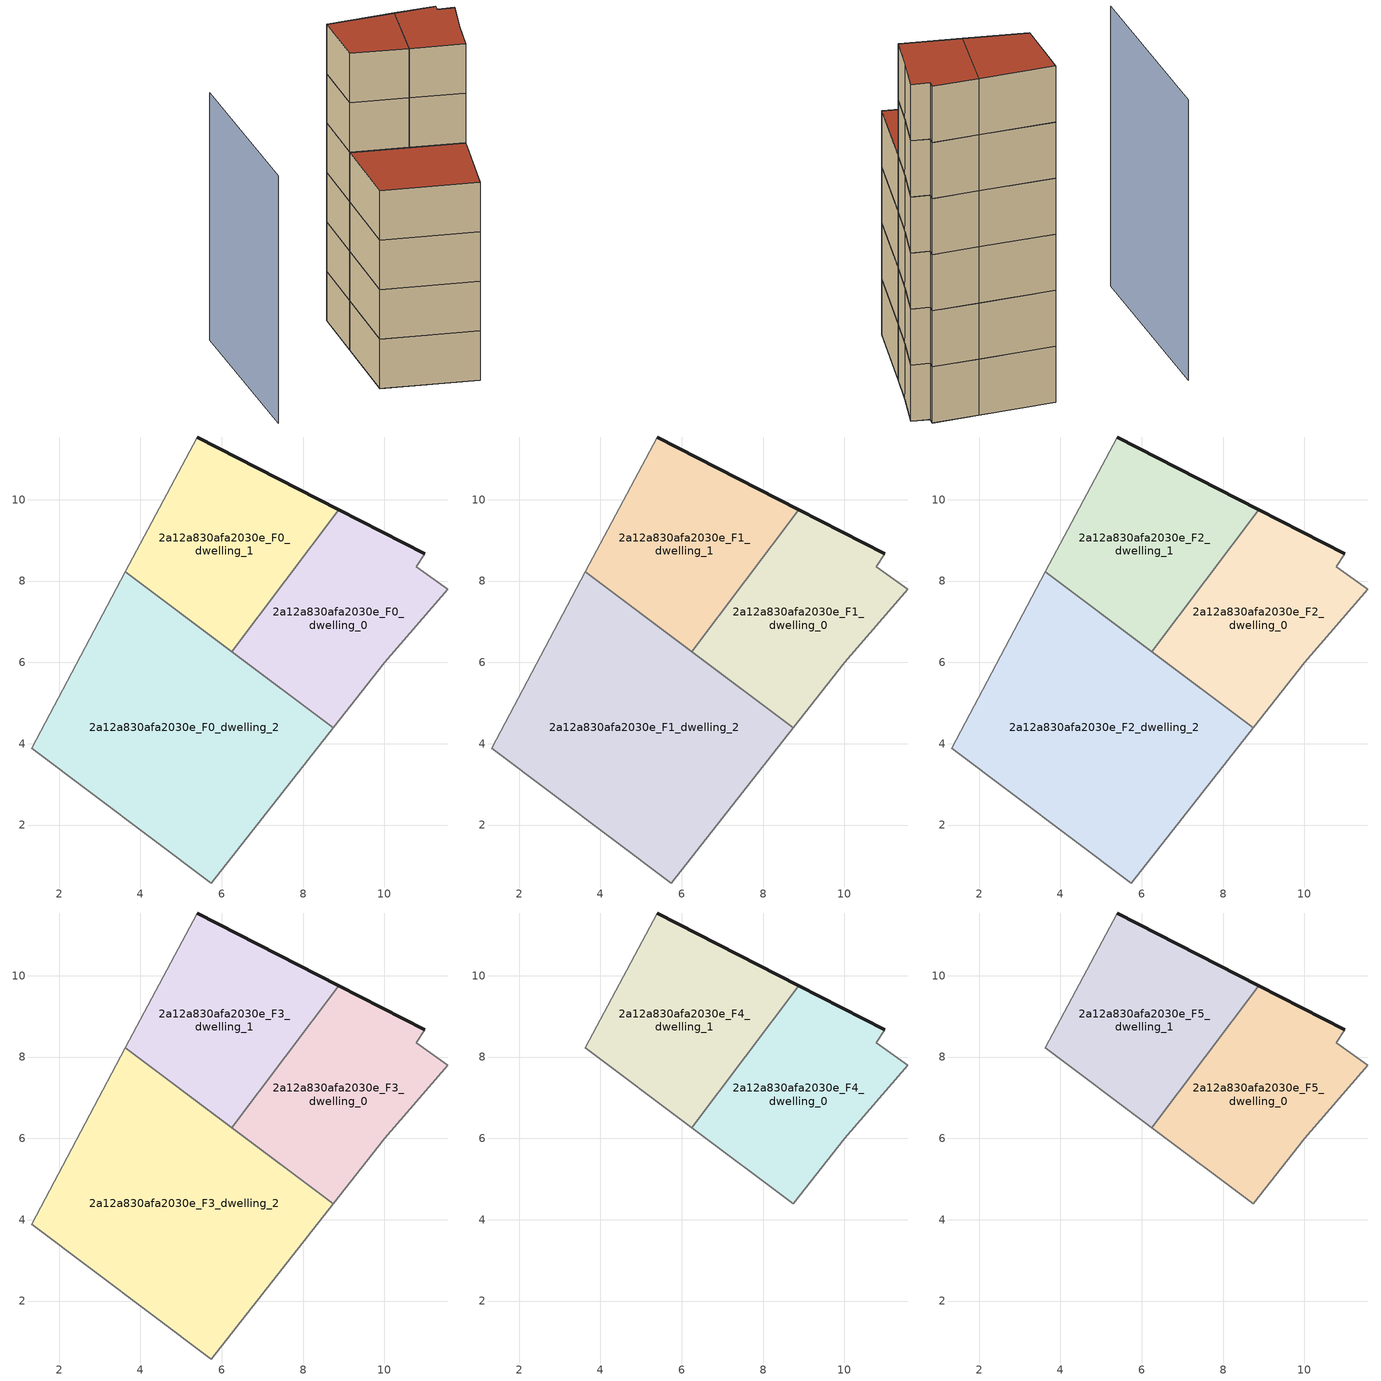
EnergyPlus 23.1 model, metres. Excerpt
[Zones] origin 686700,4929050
2a12a830afa2030e_F0_dwelling_0
 floor ground (EU_floor_Construction): 10.02,6.01 11.56,7.8 10.78,8.35 10.99,8.67 8.87,9.76 6.25,6.27 8.75,4.39 z0
 wall outside (EU_wall_Construction): 8.87,9.76 10.99,8.67 z0:3
 wall adiabatic (EU_wall_Construction): 10.99,8.67 10.78,8.35 11.56,7.8 10.02,6.01 8.75,4.39 6.25,6.27 z0:3
 wall to 2a12a830afa2030e_F0_dwelling_1 (EU_wall_Construction): 6.25,6.27 8.87,9.76 z0:3
2a12a830afa2030e_F0_dwelling_1
 floor ground (EU_floor_Construction): 6.25,6.27 8.87,9.76 5.39,11.54 3.63,8.23 z0
 wall outside (EU_wall_Construction): 5.39,11.54 8.87,9.76 z0:3
 wall adiabatic (EU_wall_Construction): 6.25,6.27 3.63,8.23 5.39,11.54 z0:3
2a12a830afa2030e_F0_dwelling_2
 floor ground (EU_floor_Construction): 5.74,0.57 8.75,4.39 3.63,8.23 1.32,3.89 z0
 wall adiabatic (EU_wall_Construction): 1.32,3.89 3.63,8.23 8.75,4.39 5.74,0.57 1.32,3.89 z0:3
2a12a830afa2030e_F1_dwelling_0
 floor to 2a12a830afa2030e_F0_dwelling_0 (EU_floor_Construction): 10.02,6.01 11.56,7.8 10.78,8.35 10.99,8.67 8.87,9.76 6.25,6.27 8.75,4.39 z3
 wall outside (EU_wall_Construction): 8.87,9.76 10.99,8.67 z3:6
 wall adiabatic (EU_wall_Construction): 10.99,8.67 10.78,8.35 11.56,7.8 10.02,6.01 8.75,4.39 6.25,6.27 z3:6
 wall to 2a12a830afa2030e_F1_dwelling_1 (EU_wall_Construction): 6.25,6.27 8.87,9.76 z3:6
2a12a830afa2030e_F1_dwelling_1
 floor to 2a12a830afa2030e_F0_dwelling_1 (EU_floor_Construction): 6.25,6.27 8.87,9.76 5.39,11.54 3.63,8.23 z3
 wall outside (EU_wall_Construction): 5.39,11.54 8.87,9.76 z3:6
 wall adiabatic (EU_wall_Construction): 6.25,6.27 3.63,8.23 5.39,11.54 z3:6
2a12a830afa2030e_F1_dwelling_2
 floor to 2a12a830afa2030e_F0_dwelling_2 (EU_floor_Construction): 5.74,0.57 8.75,4.39 3.63,8.23 1.32,3.89 z3
 wall adiabatic (EU_wall_Construction): 1.32,3.89 3.63,8.23 8.75,4.39 5.74,0.57 1.32,3.89 z3:6
2a12a830afa2030e_F2_dwelling_0
 floor to 2a12a830afa2030e_F1_dwelling_0 (EU_floor_Construction): 10.02,6.01 11.56,7.8 10.78,8.35 10.99,8.67 8.87,9.76 6.25,6.27 8.75,4.39 z6
 wall outside (EU_wall_Construction): 8.87,9.76 10.99,8.67 z6:9
 wall adiabatic (EU_wall_Construction): 10.99,8.67 10.78,8.35 11.56,7.8 10.02,6.01 8.75,4.39 6.25,6.27 z6:9
 wall to 2a12a830afa2030e_F2_dwelling_1 (EU_wall_Construction): 6.25,6.27 8.87,9.76 z6:9
2a12a830afa2030e_F2_dwelling_1
 floor to 2a12a830afa2030e_F1_dwelling_1 (EU_floor_Construction): 6.25,6.27 8.87,9.76 5.39,11.54 3.63,8.23 z6
 wall outside (EU_wall_Construction): 5.39,11.54 8.87,9.76 z6:9
 wall adiabatic (EU_wall_Construction): 6.25,6.27 3.63,8.23 5.39,11.54 z6:9
2a12a830afa2030e_F2_dwelling_2
 floor to 2a12a830afa2030e_F1_dwelling_2 (EU_floor_Construction): 5.74,0.57 8.75,4.39 3.63,8.23 1.32,3.89 z6
 wall adiabatic (EU_wall_Construction): 1.32,3.89 3.63,8.23 8.75,4.39 5.74,0.57 1.32,3.89 z6:9
2a12a830afa2030e_F3_dwelling_0
 floor to 2a12a830afa2030e_F2_dwelling_0 (EU_floor_Construction): 10.02,6.01 11.56,7.8 10.78,8.35 10.99,8.67 8.87,9.76 6.25,6.27 8.75,4.39 z9
 wall outside (EU_wall_Construction): 8.87,9.76 10.99,8.67 z9:12
 wall adiabatic (EU_wall_Construction): 10.99,8.67 10.78,8.35 11.56,7.8 10.02,6.01 8.75,4.39 6.25,6.27 z9:12
 wall to 2a12a830afa2030e_F3_dwelling_1 (EU_wall_Construction): 6.25,6.27 8.87,9.76 z9:12
2a12a830afa2030e_F3_dwelling_1
 floor to 2a12a830afa2030e_F2_dwelling_1 (EU_floor_Construction): 6.25,6.27 8.87,9.76 5.39,11.54 3.63,8.23 z9
 wall outside (EU_wall_Construction): 5.39,11.54 8.87,9.76 z9:12
 wall adiabatic (EU_wall_Construction): 6.25,6.27 3.63,8.23 5.39,11.54 z9:12
2a12a830afa2030e_F3_dwelling_2
 floor to 2a12a830afa2030e_F2_dwelling_2 (EU_floor_Construction): 5.74,0.57 8.75,4.39 3.63,8.23 1.32,3.89 z9
 wall adiabatic (EU_wall_Construction): 1.32,3.89 3.63,8.23 8.75,4.39 5.74,0.57 1.32,3.89 z9:12
 roof outside (EU_roof_Construction): 8.75,4.39 5.74,0.57 1.32,3.89 3.63,8.23 z12
2a12a830afa2030e_F4_dwelling_0
 floor to 2a12a830afa2030e_F3_dwelling_0 (EU_floor_Construction): 10.02,6.01 11.56,7.8 10.78,8.35 10.99,8.67 8.87,9.76 6.25,6.27 8.75,4.39 z12
 wall outside (EU_wall_Construction): 8.87,9.76 10.99,8.67 z12:15
 wall adiabatic (EU_wall_Construction): 10.99,8.67 10.78,8.35 11.56,7.8 10.02,6.01 8.75,4.39 6.25,6.27 z12:15
 wall to 2a12a830afa2030e_F4_dwelling_1 (EU_wall_Construction): 6.25,6.27 8.87,9.76 z12:15
2a12a830afa2030e_F4_dwelling_1
 floor to 2a12a830afa2030e_F3_dwelling_1 (EU_floor_Construction): 6.25,6.27 8.87,9.76 5.39,11.54 3.63,8.23 z12
 wall outside (EU_wall_Construction): 5.39,11.54 8.87,9.76 z12:15
 wall adiabatic (EU_wall_Construction): 6.25,6.27 3.63,8.23 5.39,11.54 z12:15
2a12a830afa2030e_F5_dwelling_0
 floor to 2a12a830afa2030e_F4_dwelling_0 (EU_floor_Construction): 10.02,6.01 11.56,7.8 10.78,8.35 10.99,8.67 8.87,9.76 6.25,6.27 8.75,4.39 z15
 wall outside (EU_wall_Construction): 8.87,9.76 10.99,8.67 z15:18
 wall adiabatic (EU_wall_Construction): 10.99,8.67 10.78,8.35 11.56,7.8 10.02,6.01 8.75,4.39 6.25,6.27 z15:18
 wall to 2a12a830afa2030e_F5_dwelling_1 (EU_wall_Construction): 6.25,6.27 8.87,9.76 z15:18
 roof outside (EU_roof_Construction): 10.99,8.67 10.78,8.35 11.56,7.8 10.02,6.01 8.75,4.39 6.25,6.27 8.87,9.76 z18
2a12a830afa2030e_F5_dwelling_1
 floor to 2a12a830afa2030e_F4_dwelling_1 (EU_floor_Construction): 6.25,6.27 8.87,9.76 5.39,11.54 3.63,8.23 z15
 wall outside (EU_wall_Construction): 5.39,11.54 8.87,9.76 z15:18
 wall adiabatic (EU_wall_Construction): 6.25,6.27 3.63,8.23 5.39,11.54 z15:18
 roof outside (EU_roof_Construction): 8.87,9.76 6.25,6.27 3.63,8.23 5.39,11.54 z18
shading: -0.62,14.62 -5.46,5.15 z0:15
[Building]
EU S2 Campaign: North Axis=0; Terrain=City; Solar Distribution=FullExterior
[Site:Location]
Bologna: Latitude=44.5; Longitude=11.25; Time Zone=1; Elevation=37
[SizingPeriod:WeatherFileDays]
AnnualSizingPeriod: Begin Month=1; Begin Day of Month=1; End Month=12; End Day of Month=31; Day of Week for Start Day=Monday; Use Weather File Daylight Saving Period=No; Use Weather File Rain and Snow Indicators=No
[MATERIAL]
EU_InternalMass_Material: Roughness=MediumRough; Thickness=0.1; Conductivity=1; Density=1800; Specific Heat=900; Thermal Absorptance=0.9; Solar Absorptance=0.7; Visible Absorptance=0.7
[MATERIAL:NOMASS] Roughness=MediumRough; Thermal Absorptance=0.9; Solar Absorptance=0.7; Visible Absorptance=0.7
Name | Thermal Resistance
EU_wall_NoMass | 0.905828
EU_roof_NoMass | 0.37593
EU_floor_NoMass | 0.67114
[CONSTRUCTION]
EU_wall_Construction: EU_wall_NoMass
EU_roof_Construction: EU_roof_NoMass
EU_floor_Construction: EU_floor_NoMass
EU_InternalMass_Construction: EU_InternalMass_Material
[ZONE] Type=1; Multiplier=1; Ceiling Height=autocalculate; Floor Area=autocalculate; Part of Total Floor Area=Yes
Name | Volume
2a12a830afa2030e_F0_dwelling_0 | 43.4465
2a12a830afa2030e_F1_dwelling_0; 2a12a830afa2030e_F2_dwelling_0; 2a12a830afa2030e_F3_dwelling_0; 2a12a830afa2030e_F4_dwelling_0; 2a12a830afa2030e_F5_dwelling_0 | 43.4473
2a12a830afa2030e_F0_dwelling_1; 2a12a830afa2030e_F1_dwelling_1; 2a12a830afa2030e_F2_dwelling_1; 2a12a830afa2030e_F3_dwelling_1; 2a12a830afa2030e_F4_dwelling_1; 2a12a830afa2030e_F5_dwelling_1 | 43.4392
2a12a830afa2030e_F0_dwelling_2; 2a12a830afa2030e_F1_dwelling_2; 2a12a830afa2030e_F2_dwelling_2; 2a12a830afa2030e_F3_dwelling_2 | 86.8704
[INTERNALMASS] Construction=EU_InternalMass_Construction
Name | Zone or ZoneList | Surface Area
2a12a830afa2030e_F0_dwelling_0_EU_InternalMass | 2a12a830afa2030e_F0_dwelling_0 | 14.4824
2a12a830afa2030e_F0_dwelling_1_EU_InternalMass | 2a12a830afa2030e_F0_dwelling_1 | 14.4796
2a12a830afa2030e_F0_dwelling_2_EU_InternalMass | 2a12a830afa2030e_F0_dwelling_2 | 28.9568
2a12a830afa2030e_F1_dwelling_0_EU_InternalMass | 2a12a830afa2030e_F1_dwelling_0 | 14.4824
2a12a830afa2030e_F1_dwelling_1_EU_InternalMass | 2a12a830afa2030e_F1_dwelling_1 | 14.4796
2a12a830afa2030e_F1_dwelling_2_EU_InternalMass | 2a12a830afa2030e_F1_dwelling_2 | 28.9568
2a12a830afa2030e_F2_dwelling_0_EU_InternalMass | 2a12a830afa2030e_F2_dwelling_0 | 14.4824
2a12a830afa2030e_F2_dwelling_1_EU_InternalMass | 2a12a830afa2030e_F2_dwelling_1 | 14.4796
2a12a830afa2030e_F2_dwelling_2_EU_InternalMass | 2a12a830afa2030e_F2_dwelling_2 | 28.9568
2a12a830afa2030e_F3_dwelling_0_EU_InternalMass | 2a12a830afa2030e_F3_dwelling_0 | 14.4824
2a12a830afa2030e_F3_dwelling_1_EU_InternalMass | 2a12a830afa2030e_F3_dwelling_1 | 14.4796
2a12a830afa2030e_F3_dwelling_2_EU_InternalMass | 2a12a830afa2030e_F3_dwelling_2 | 28.9568
2a12a830afa2030e_F4_dwelling_0_EU_InternalMass | 2a12a830afa2030e_F4_dwelling_0 | 28.9607
2a12a830afa2030e_F4_dwelling_1_EU_InternalMass | 2a12a830afa2030e_F4_dwelling_1 | 28.9597
2a12a830afa2030e_F5_dwelling_0_EU_InternalMass | 2a12a830afa2030e_F5_dwelling_0 | 28.9607
2a12a830afa2030e_F5_dwelling_1_EU_InternalMass | 2a12a830afa2030e_F5_dwelling_1 | 28.9597
[OTHEREQUIPMENT] Fuel Type=Electricity; Design Level Calculation Method=Watts/Area; Power per Zone Floor Area=1; Fraction Latent=0; Fraction Radiant=0; Fraction Lost=0; Carbon Dioxide Generation Rate=0; EndUse Subcategory=EU_Step8_InternalGains
Name | Zone or ZoneList or Space or SpaceList | Schedule
EU_Step8_InternalGain_2a12a830afa2030e_F0_dwelling_0_f000 | 2a12a830afa2030e_F0_dwelling_0 | EU_Step8_GainSchedule_2a12a830afa2030e_F0_dwelling_0_f000
EU_Step8_InternalGain_2a12a830afa2030e_F0_dwelling_1_f000 | 2a12a830afa2030e_F0_dwelling_1 | EU_Step8_GainSchedule_2a12a830afa2030e_F0_dwelling_1_f000
EU_Step8_InternalGain_2a12a830afa2030e_F0_dwelling_2_f000 | 2a12a830afa2030e_F0_dwelling_2 | EU_Step8_GainSchedule_2a12a830afa2030e_F0_dwelling_2_f000
EU_Step8_InternalGain_2a12a830afa2030e_F1_dwelling_0_f000 | 2a12a830afa2030e_F1_dwelling_0 | EU_Step8_GainSchedule_2a12a830afa2030e_F1_dwelling_0_f000
EU_Step8_InternalGain_2a12a830afa2030e_F1_dwelling_1_f000 | 2a12a830afa2030e_F1_dwelling_1 | EU_Step8_GainSchedule_2a12a830afa2030e_F1_dwelling_1_f000
EU_Step8_InternalGain_2a12a830afa2030e_F1_dwelling_2_f000 | 2a12a830afa2030e_F1_dwelling_2 | EU_Step8_GainSchedule_2a12a830afa2030e_F1_dwelling_2_f000
EU_Step8_InternalGain_2a12a830afa2030e_F2_dwelling_0_f000 | 2a12a830afa2030e_F2_dwelling_0 | EU_Step8_GainSchedule_2a12a830afa2030e_F2_dwelling_0_f000
EU_Step8_InternalGain_2a12a830afa2030e_F2_dwelling_1_f000 | 2a12a830afa2030e_F2_dwelling_1 | EU_Step8_GainSchedule_2a12a830afa2030e_F2_dwelling_1_f000
EU_Step8_InternalGain_2a12a830afa2030e_F2_dwelling_2_f000 | 2a12a830afa2030e_F2_dwelling_2 | EU_Step8_GainSchedule_2a12a830afa2030e_F2_dwelling_2_f000
EU_Step8_InternalGain_2a12a830afa2030e_F3_dwelling_0_f000 | 2a12a830afa2030e_F3_dwelling_0 | EU_Step8_GainSchedule_2a12a830afa2030e_F3_dwelling_0_f000
EU_Step8_InternalGain_2a12a830afa2030e_F3_dwelling_1_f000 | 2a12a830afa2030e_F3_dwelling_1 | EU_Step8_GainSchedule_2a12a830afa2030e_F3_dwelling_1_f000
EU_Step8_InternalGain_2a12a830afa2030e_F3_dwelling_2_f000 | 2a12a830afa2030e_F3_dwelling_2 | EU_Step8_GainSchedule_2a12a830afa2030e_F3_dwelling_2_f000
EU_Step8_InternalGain_2a12a830afa2030e_F4_dwelling_0_f000 | 2a12a830afa2030e_F4_dwelling_0 | EU_Step8_GainSchedule_2a12a830afa2030e_F4_dwelling_0_f000
EU_Step8_InternalGain_2a12a830afa2030e_F4_dwelling_1_f000 | 2a12a830afa2030e_F4_dwelling_1 | EU_Step8_GainSchedule_2a12a830afa2030e_F4_dwelling_1_f000
EU_Step8_InternalGain_2a12a830afa2030e_F5_dwelling_0_f000 | 2a12a830afa2030e_F5_dwelling_0 | EU_Step8_GainSchedule_2a12a830afa2030e_F5_dwelling_0_f000
EU_Step8_InternalGain_2a12a830afa2030e_F5_dwelling_1_f000 | 2a12a830afa2030e_F5_dwelling_1 | EU_Step8_GainSchedule_2a12a830afa2030e_F5_dwelling_1_f000
[ZONEVENTILATION:DESIGNFLOWRATE] Schedule=EU_AlwaysOn; Design Flow Rate Calculation Method=AirChanges/Hour; Air Changes per Hour=0.73129; Ventilation Type=Natural; Fan Pressure Rise=0; Fan Total Efficiency=1; Constant Term Coefficient=1; Temperature Term Coefficient=0; Velocity Term Coefficient=0; Velocity Squared Term Coefficient=0; Minimum Indoor Temperature=-100; Maximum Indoor Temperature=100; Delta Temperature=-100; Minimum Outdoor Temperature=-100; Maximum Outdoor Temperature=100; Maximum Wind Speed=40
Name | Zone or ZoneList or Space or SpaceList
EU_ConstantAir_2a12a830afa2030e_F0_dwelling_0 | 2a12a830afa2030e_F0_dwelling_0
EU_ConstantAir_2a12a830afa2030e_F0_dwelling_1 | 2a12a830afa2030e_F0_dwelling_1
EU_ConstantAir_2a12a830afa2030e_F0_dwelling_2 | 2a12a830afa2030e_F0_dwelling_2
EU_ConstantAir_2a12a830afa2030e_F1_dwelling_0 | 2a12a830afa2030e_F1_dwelling_0
EU_ConstantAir_2a12a830afa2030e_F1_dwelling_1 | 2a12a830afa2030e_F1_dwelling_1
EU_ConstantAir_2a12a830afa2030e_F1_dwelling_2 | 2a12a830afa2030e_F1_dwelling_2
EU_ConstantAir_2a12a830afa2030e_F2_dwelling_0 | 2a12a830afa2030e_F2_dwelling_0
EU_ConstantAir_2a12a830afa2030e_F2_dwelling_1 | 2a12a830afa2030e_F2_dwelling_1
EU_ConstantAir_2a12a830afa2030e_F2_dwelling_2 | 2a12a830afa2030e_F2_dwelling_2
EU_ConstantAir_2a12a830afa2030e_F3_dwelling_0 | 2a12a830afa2030e_F3_dwelling_0
EU_ConstantAir_2a12a830afa2030e_F3_dwelling_1 | 2a12a830afa2030e_F3_dwelling_1
EU_ConstantAir_2a12a830afa2030e_F3_dwelling_2 | 2a12a830afa2030e_F3_dwelling_2
EU_ConstantAir_2a12a830afa2030e_F4_dwelling_0 | 2a12a830afa2030e_F4_dwelling_0
EU_ConstantAir_2a12a830afa2030e_F4_dwelling_1 | 2a12a830afa2030e_F4_dwelling_1
EU_ConstantAir_2a12a830afa2030e_F5_dwelling_0 | 2a12a830afa2030e_F5_dwelling_0
EU_ConstantAir_2a12a830afa2030e_F5_dwelling_1 | 2a12a830afa2030e_F5_dwelling_1
[HVACTEMPLATE:THERMOSTAT] Constant Heating Setpoint=20; Constant Cooling Setpoint=50
EU_HeatOnly_2a12a830afa2030e_F0_dwelling_0; EU_HeatOnly_2a12a830afa2030e_F0_dwelling_1; EU_HeatOnly_2a12a830afa2030e_F0_dwelling_2; EU_HeatOnly_2a12a830afa2030e_F1_dwelling_0; EU_HeatOnly_2a12a830afa2030e_F1_dwelling_1; EU_HeatOnly_2a12a830afa2030e_F1_dwelling_2; EU_HeatOnly_2a12a830afa2030e_F2_dwelling_0; EU_HeatOnly_2a12a830afa2030e_F2_dwelling_1; EU_HeatOnly_2a12a830afa2030e_F2_dwelling_2; EU_HeatOnly_2a12a830afa2030e_F3_dwelling_0; EU_HeatOnly_2a12a830afa2030e_F3_dwelling_1; EU_HeatOnly_2a12a830afa2030e_F3_dwelling_2; EU_HeatOnly_2a12a830afa2030e_F4_dwelling_0; EU_HeatOnly_2a12a830afa2030e_F4_dwelling_1; EU_HeatOnly_2a12a830afa2030e_F5_dwelling_0; EU_HeatOnly_2a12a830afa2030e_F5_dwelling_1
[HVACTEMPLATE:ZONE:IDEALLOADSAIRSYSTEM] System Availability Schedule=EU_AlwaysOn; Maximum Heating Supply Air Temperature=50; Minimum Cooling Supply Air Temperature=13; Maximum Heating Supply Air Humidity Ratio=0.0156; Minimum Cooling Supply Air Humidity Ratio=0.0077; Heating Limit=NoLimit; Cooling Limit=NoLimit; Heating Availability Schedule=EU_AlwaysOn; Cooling Availability Schedule=EU_CoolingOff; Dehumidification Control Type=ConstantSensibleHeatRatio; Cooling Sensible Heat Ratio=0.7; Dehumidification Setpoint=60; Humidification Control Type=None; Humidification Setpoint=30; Outdoor Air Method=None; Outdoor Air Flow Rate per Person=0.00944; Outdoor Air Flow Rate per Zone Floor Area=0; Outdoor Air Flow Rate per Zone=0; Demand Controlled Ventilation Type=None; Outdoor Air Economizer Type=NoEconomizer; Heat Recovery Type=None; Sensible Heat Recovery Effectiveness=0.7; Latent Heat Recovery Effectiveness=0.65
Name | Template Thermostat
2a12a830afa2030e_F0_dwelling_0 | EU_HeatOnly_2a12a830afa2030e_F0_dwelling_0
2a12a830afa2030e_F0_dwelling_1 | EU_HeatOnly_2a12a830afa2030e_F0_dwelling_1
2a12a830afa2030e_F0_dwelling_2 | EU_HeatOnly_2a12a830afa2030e_F0_dwelling_2
2a12a830afa2030e_F1_dwelling_0 | EU_HeatOnly_2a12a830afa2030e_F1_dwelling_0
2a12a830afa2030e_F1_dwelling_1 | EU_HeatOnly_2a12a830afa2030e_F1_dwelling_1
2a12a830afa2030e_F1_dwelling_2 | EU_HeatOnly_2a12a830afa2030e_F1_dwelling_2
2a12a830afa2030e_F2_dwelling_0 | EU_HeatOnly_2a12a830afa2030e_F2_dwelling_0
2a12a830afa2030e_F2_dwelling_1 | EU_HeatOnly_2a12a830afa2030e_F2_dwelling_1
2a12a830afa2030e_F2_dwelling_2 | EU_HeatOnly_2a12a830afa2030e_F2_dwelling_2
2a12a830afa2030e_F3_dwelling_0 | EU_HeatOnly_2a12a830afa2030e_F3_dwelling_0
2a12a830afa2030e_F3_dwelling_1 | EU_HeatOnly_2a12a830afa2030e_F3_dwelling_1
2a12a830afa2030e_F3_dwelling_2 | EU_HeatOnly_2a12a830afa2030e_F3_dwelling_2
2a12a830afa2030e_F4_dwelling_0 | EU_HeatOnly_2a12a830afa2030e_F4_dwelling_0
2a12a830afa2030e_F4_dwelling_1 | EU_HeatOnly_2a12a830afa2030e_F4_dwelling_1
2a12a830afa2030e_F5_dwelling_0 | EU_HeatOnly_2a12a830afa2030e_F5_dwelling_0
2a12a830afa2030e_F5_dwelling_1 | EU_HeatOnly_2a12a830afa2030e_F5_dwelling_1
[SIZING:ZONE] Zone Cooling Design Supply Air Temperature Input Method=SupplyAirTemperature; Zone Cooling Design Supply Air Temperature=13; Zone Heating Design Supply Air Temperature Input Method=SupplyAirTemperature; Zone Heating Design Supply Air Temperature=50; Zone Cooling Design Supply Air Humidity Ratio=0.008; Zone Heating Design Supply Air Humidity Ratio=0.008; Cooling Design Air Flow Method=DesignDay; Cooling Design Air Flow Rate=0; Cooling Minimum Air Flow per Zone Floor Area=0.000762; Cooling Minimum Air Flow=0; Cooling Minimum Air Flow Fraction=0.2; Heating Design Air Flow Method=DesignDay; Heating Design Air Flow Rate=0; Heating Maximum Air Flow per Zone Floor Area=0.002032; Heating Maximum Air Flow=0.141576; Heating Maximum Air Flow Fraction=0.3; Account for Dedicated Outdoor Air System=No; Dedicated Outdoor Air System Control Strategy=NeutralSupplyAir; Dedicated Outdoor Air Low Setpoint Temperature for Design=autosize; Dedicated Outdoor Air High Setpoint Temperature for Design=autosize; Zone Load Sizing Method=Sensible Load Only No Latent Load; Zone Latent Cooling Design Supply Air Humidity Ratio Input Method=HumidityRatioDifference; Zone Cooling Design Supply Air Humidity Ratio Difference=0.005; Zone Latent Heating Design Supply Air Humidity Ratio Input Method=HumidityRatioDifference; Zone Humidification Design Supply Air Humidity Ratio Difference=0.005
2a12a830afa2030e_F0_dwelling_0; 2a12a830afa2030e_F0_dwelling_1; 2a12a830afa2030e_F0_dwelling_2; 2a12a830afa2030e_F1_dwelling_0; 2a12a830afa2030e_F1_dwelling_1; 2a12a830afa2030e_F1_dwelling_2; 2a12a830afa2030e_F2_dwelling_0; 2a12a830afa2030e_F2_dwelling_1; 2a12a830afa2030e_F2_dwelling_2; 2a12a830afa2030e_F3_dwelling_0; 2a12a830afa2030e_F3_dwelling_1; 2a12a830afa2030e_F3_dwelling_2; 2a12a830afa2030e_F4_dwelling_0; 2a12a830afa2030e_F4_dwelling_1; 2a12a830afa2030e_F5_dwelling_0; 2a12a830afa2030e_F5_dwelling_1
[SCHEDULE:CONSTANT]
Name | Hourly Value
EU_AlwaysOn | 1
EU_CoolingOff | 0
[SCHEDULE:FILE] Column Number=1; Rows to Skip at Top=0; Number of Hours of Data=8760; Column Separator=Comma; Interpolate to Timestep=No; Minutes per Item=60; Adjust Schedule for Daylight Savings=Yes
Name | File
EU_Step8_GainSchedule_2a12a830afa2030e_F0_dwelling_0_f000 | ../../schedules/2a12a830afa2030e/2a12a830afa2030e_F0_dwelling_0_f000_gain.csv
EU_Step8_GainSchedule_2a12a830afa2030e_F0_dwelling_1_f000 | ../../schedules/2a12a830afa2030e/2a12a830afa2030e_F0_dwelling_1_f000_gain.csv
EU_Step8_GainSchedule_2a12a830afa2030e_F0_dwelling_2_f000 | ../../schedules/2a12a830afa2030e/2a12a830afa2030e_F0_dwelling_2_f000_gain.csv
EU_Step8_GainSchedule_2a12a830afa2030e_F1_dwelling_0_f000 | ../../schedules/2a12a830afa2030e/2a12a830afa2030e_F1_dwelling_0_f000_gain.csv
EU_Step8_GainSchedule_2a12a830afa2030e_F1_dwelling_1_f000 | ../../schedules/2a12a830afa2030e/2a12a830afa2030e_F1_dwelling_1_f000_gain.csv
EU_Step8_GainSchedule_2a12a830afa2030e_F1_dwelling_2_f000 | ../../schedules/2a12a830afa2030e/2a12a830afa2030e_F1_dwelling_2_f000_gain.csv
EU_Step8_GainSchedule_2a12a830afa2030e_F2_dwelling_0_f000 | ../../schedules/2a12a830afa2030e/2a12a830afa2030e_F2_dwelling_0_f000_gain.csv
EU_Step8_GainSchedule_2a12a830afa2030e_F2_dwelling_1_f000 | ../../schedules/2a12a830afa2030e/2a12a830afa2030e_F2_dwelling_1_f000_gain.csv
EU_Step8_GainSchedule_2a12a830afa2030e_F2_dwelling_2_f000 | ../../schedules/2a12a830afa2030e/2a12a830afa2030e_F2_dwelling_2_f000_gain.csv
EU_Step8_GainSchedule_2a12a830afa2030e_F3_dwelling_0_f000 | ../../schedules/2a12a830afa2030e/2a12a830afa2030e_F3_dwelling_0_f000_gain.csv
EU_Step8_GainSchedule_2a12a830afa2030e_F3_dwelling_1_f000 | ../../schedules/2a12a830afa2030e/2a12a830afa2030e_F3_dwelling_1_f000_gain.csv
EU_Step8_GainSchedule_2a12a830afa2030e_F3_dwelling_2_f000 | ../../schedules/2a12a830afa2030e/2a12a830afa2030e_F3_dwelling_2_f000_gain.csv
EU_Step8_GainSchedule_2a12a830afa2030e_F4_dwelling_0_f000 | ../../schedules/2a12a830afa2030e/2a12a830afa2030e_F4_dwelling_0_f000_gain.csv
EU_Step8_GainSchedule_2a12a830afa2030e_F4_dwelling_1_f000 | ../../schedules/2a12a830afa2030e/2a12a830afa2030e_F4_dwelling_1_f000_gain.csv
EU_Step8_GainSchedule_2a12a830afa2030e_F5_dwelling_0_f000 | ../../schedules/2a12a830afa2030e/2a12a830afa2030e_F5_dwelling_0_f000_gain.csv
EU_Step8_GainSchedule_2a12a830afa2030e_F5_dwelling_1_f000 | ../../schedules/2a12a830afa2030e/2a12a830afa2030e_F5_dwelling_1_f000_gain.csv
